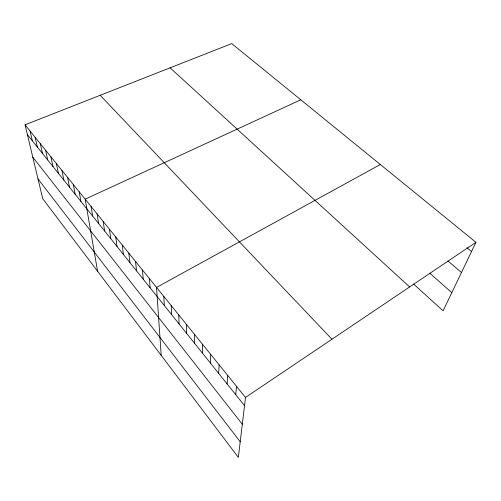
<?xml version="1.0" encoding="UTF-8"?>
<svg xmlns="http://www.w3.org/2000/svg" width="501" height="501" viewBox="0 0 501 501"><rect width="100%" height="100%" fill="white"/><g stroke="black" fill="none" stroke-linecap="round" stroke-linejoin="round"><path stroke-width="0.75" d="M194.413 343.104L194.419 334.267M202.329 352.986L202.485 344.237M210.407 363.075L210.714 354.42M218.668 373.383L219.131 364.828M227.097 383.91L227.73 375.456M235.714 394.663L236.516 386.327M25.05 124.812L245.503 397.437L238.351 457.394L42.735 198.722L25.05 124.812L231.744 43.606L475.95 242.315L443.084 310.827L413.569 284.017M245.503 397.437L475.95 242.315M380.328 164.51L156.531 287.411L161.203 355.384M300.8 99.793L85.17 199.16L97.582 271.254M466.894 247.663L471.541 251.508M447.925 260.958L461.459 272.525M429.72 273.145L451.808 292.64M170.121 67.817L409.636 286.954M100.187 95.29L331.963 339.24M27.392 134.612L244.519 405.66M32.79 157.157L242.302 424.247M37.995 178.913L240.211 441.776M30.054 130.999L32.346 140.794M35.139 137.287L37.381 147.075M40.312 143.687L42.504 153.469M45.578 150.2L47.708 159.969M50.939 156.826L53.006 166.582M56.388 163.57L58.398 173.315M61.942 170.434L63.884 180.166M67.591 177.417L69.47 187.136M73.34 184.531L75.15 194.231M79.202 191.777L80.937 201.452M91.069 206.456L92.654 216.075M97.075 213.883L98.578 223.477M103.193 221.448L104.615 231.011M109.425 229.151L110.759 238.683M115.775 237.004L117.021 246.498M122.244 245.008L123.396 254.458M128.838 253.162L129.897 262.568M135.558 261.472L136.516 270.834M142.409 269.951L143.267 279.257M149.398 278.594L150.15 287.85M163.802 296.404L164.315 305.535M171.223 305.579L171.611 314.647M178.794 314.947L179.057 323.94M186.529 324.51L186.66 333.422"/></g></svg>
